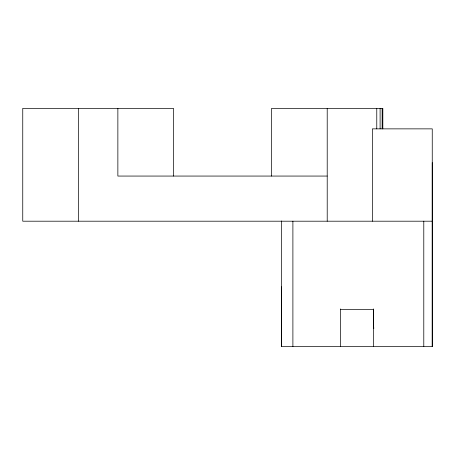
<?xml version="1.0" encoding="UTF-8"?>
<svg xmlns="http://www.w3.org/2000/svg" width="455" height="455" viewBox="0 0 455 455"><rect width="100%" height="100%" fill="white"/><g stroke="black" fill="none" stroke-linecap="round" stroke-linejoin="round"><path stroke-width="0.68" d="M117.862 108.358L117.862 176.062L327.213 176.062L327.213 221.198M173.486 176.062L173.486 108.358L22.75 108.358L22.75 221.198L432.25 221.198M271.589 176.062L271.589 108.358L382.831 108.358L382.831 128.862M372.344 221.198L372.344 128.862L432.25 128.862L432.25 346.642L281.611 346.642L281.611 220.954M292.895 346.642L292.895 221.198M327.213 176.062L327.213 108.358M373.413 328.027L373.413 308.905M340.448 309.406L373.413 309.406L373.413 346.642M373.572 328.027L373.959 328.027M432.25 162.657L432.25 346.642M423.787 221.198L423.787 346.642M382.149 108.358L382.149 128.862M380.107 108.358L380.107 128.862M376.768 108.358L376.768 128.862M340.448 308.905L340.448 346.642M281.611 286.838L281.611 346.642M78.368 108.358L78.368 221.198"/></g></svg>
